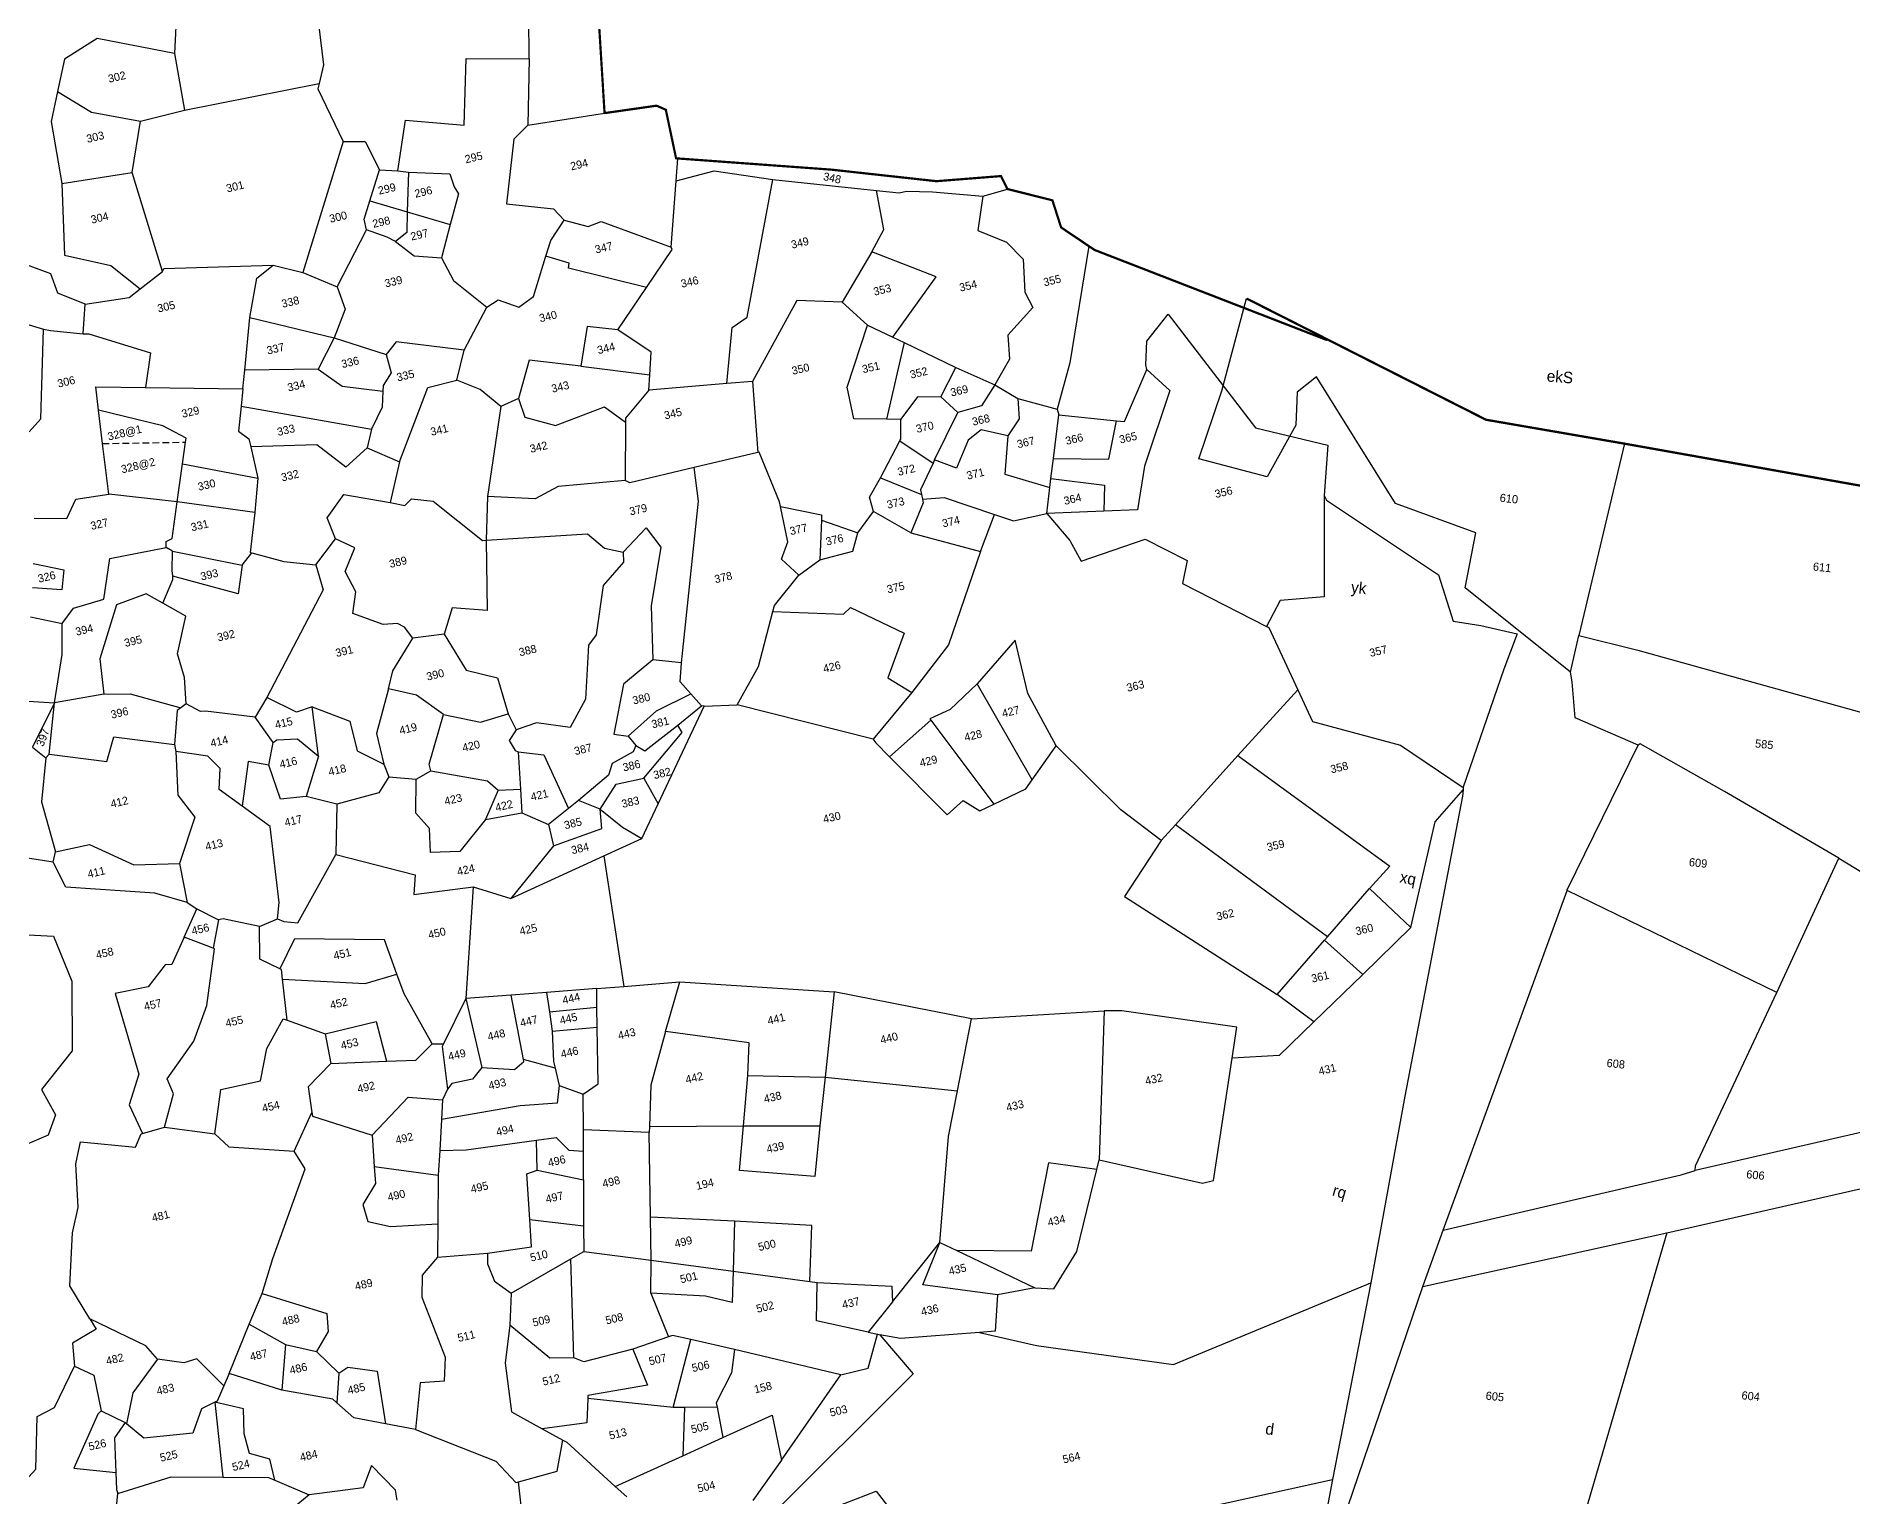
# Model space of a CAD drawing. Header units: metres. Extents: x 256890 to 259932, y 2184530 to 2188310.
# Drawn here: x 258252 to 259058, y 2186911 to 2187559 of the extents above; entities that cross this region are included whole.
import ezdxf

# ---------------------------------------------------------------- set-up
doc = ezdxf.new("R2010")
doc.units = ezdxf.units.M
doc.header["$LTSCALE"] = 0.3
doc.linetypes.add('DASHED', pattern=[0.75, 0.5, -0.25])
for name, color, linetype in [('POLY_PARCEL', 6, 'Continuous'), ('POLY_SUBPARCEL', 6, 'DASHED'), ('TEXT_MAPOUT', 7, 'Continuous'), ('TEXT_PARCEL', 7, 'Continuous'), ('V_BOUND_LINE', 7, 'Continuous')]:
    doc.layers.add(name, color=color, linetype=linetype)
doc.styles.add('TEXT_MAP', font='', dxfattribs={"height": 1.8})
doc.styles.get('TEXT_MAP').set_extended_font_data('Kruti Dev 050')

# ---------------------------------------------------------------- blocks, each defined once
blk = doc.blocks.new('kk')
at = {"layer": 'POLY_PARCEL'}
for points in [[(1888.93, 1140.84), (1865.17, 1158.42), (1867.03, 1170.52), (1849.18, 1176.27), (1830.8, 1203.33), (1826.72, 1199.75), (1826.72, 1192.52), (1820.86, 1180.96), (1805.76, 1184.36), (1810.19, 1199.45), (1814.82, 1219.84)], [(1898.8, 1191.33), (1890.43, 1148.97)], [(1888.93, 1140.84), (1890.43, 1148.97)], [(1890.43, 1148.97), (1903.52, 1146.23), (1966.88, 1131.25)], [(1904.39, 1125.42), (1890.37, 1130.88), (1889.38, 1138.77), (1888.93, 1140.84)], [(1890.08, 1093.05), (1890.13, 1093.19), (1904.39, 1125.42)], [(1949.31, 1102.45), (1923.67, 1116.05), (1904.81, 1125.76), (1904.39, 1125.42)], [(1936.92, 1072.55), (1949.31, 1102.45)], [(1949.31, 1102.45), (1958.28, 1097.44)], [(1865.92, 1017.59), (1890.08, 1093.05)], [(1936.92, 1072.55), (1890.08, 1093.05)], [(1920.51, 1032.85), (1920.61, 1033.85), (1936.92, 1072.55)], [(2022.12, 1060.48), (1949.52, 1040.7), (1920.51, 1032.85)], [(1865.92, 1017.59), (1917.49, 1031.79), (1920.51, 1032.85)], [(1914.87, 1019), (1966.04, 1032.74)], [(1861.93, 1005.12), (1914.87, 1019)], [(1914.87, 1019), (1896.61, 945.97)], [(1861.93, 1005.12), (1865.92, 1017.59)], [(1845.31, 949.3), (1861.93, 1005.12)]]:
    blk.add_lwpolyline(points, dxfattribs=at)
at = {"layer": 'V_BOUND_LINE', "const_width": 0.5}
for points in [[(1814.82, 1219.84), (1868.28, 1195.37), (1898.8, 1191.33)], [(1898.8, 1191.33), (1979.53, 1180.21)]]:
    blk.add_lwpolyline(points, dxfattribs=at)
at = {"layer": 'TEXT_MAPOUT', "style": 'TEXT_MAP'}
for s, rotation, p in [('ekS', 357.7104, (1881.18, 1204.27)), ('yk', 356.4253, (1840.13, 1156.35)), ('xq', 351.2579, (1853.23, 1093.38)), ('rq', 345.97, (1841.14, 1024.31)), ('d', 355.2385, (1828.61, 971.43))]:
    blk.add_text(s, height=2.5, rotation=rotation, dxfattribs=at).set_placement(p)
at = {"layer": 'TEXT_PARCEL', "style": 'TEXT_MAP'}
for s, p in [('610', (1871.92, 1177.54)), ('611', (1941.08, 1165.2)), ('585', (1929.94, 1125.97)), ('609', (1916.48, 1099.44)), ('608', (1900.19, 1054.77)), ('606', (1931.72, 1031.62)), ('604', (1932.59, 983.19)), ('605', (1876.58, 980.91))]:
    blk.add_text(s, height=1.8, rotation=356.4253, dxfattribs=at).set_placement(p)
blk = doc.blocks.new('ww')
at = {"layer": 'POLY_PARCEL'}
for points in [[(455, 597.93), (454.94, 596.87), (448.54, 574.83)], [(448.54, 574.83), (432.45, 582.15), (424.19, 579.35), (420.99, 572.6)], [(482.39, 580.65), (480.55, 564.65), (478.67, 560.77)], [(525.85, 555.23), (528, 564.6), (533.46, 566.18), (529.8, 576.3)], [(420.99, 572.6), (418.02, 566.36), (417.14, 552.25)], [(420.99, 572.6), (427.34, 566.32), (437.59, 561.79)], [(448.54, 574.83), (447.79, 561.94)], [(433.13, 550.99), (437.59, 561.79)], [(437.59, 561.79), (447.79, 561.94)], [(447.79, 561.94), (478.67, 560.77)], [(478.67, 560.77), (478.11, 559.63), (480.91, 546.85)], [(491.3, 537.57), (495.61, 548.27), (508.18, 544.1), (512.13, 558.61), (525.85, 555.23)], [(415.97, 524.68), (410.6, 528.45), (410.03, 533.05), (400.55, 539.44), (401.52, 553.41)], [(417.14, 552.25), (413.98, 536.46), (423.6, 531.79), (428.85, 525.13)], [(417.14, 552.25), (433.13, 550.99)], [(525.85, 555.23), (522.11, 540.77)], [(434.64, 527.76), (433.13, 550.99)], [(480.91, 546.85), (465.23, 520.23)], [(480.91, 546.85), (485.72, 545.66), (487.35, 538.76)], [(522.11, 540.77), (518.38, 538.47), (513.41, 524.72), (523.4, 521.13), (525.15, 518.09)], [(522.11, 540.77), (539.56, 539.44)], [(483.66, 532.46), (487.35, 538.76)], [(487.35, 538.76), (491.3, 537.57)], [(493.55, 536.69), (491.26, 528.1)], [(491.3, 537.57), (493.55, 536.69)], [(493.55, 536.69), (502.53, 534.18), (502.82, 531.16), (503.39, 529.37), (500.02, 523.09)], [(481.39, 526.26), (481.46, 528.7), (483.66, 532.46)], [(483.66, 532.46), (491.26, 528.1)], [(428.85, 525.13), (434.64, 527.76)], [(434.64, 527.76), (435.07, 528.37), (459.12, 523.39)], [(491.26, 528.1), (490.07, 523.64), (487.13, 522.21)], [(491.26, 528.1), (500.02, 523.09)], [(375.06, 526.51), (389.35, 521.13), (396.32, 526.73), (405.55, 521.37)], [(414.03, 518.29), (415.97, 524.68)], [(415.97, 524.68), (425.95, 523.81), (428.85, 525.13)], [(451.36, 513.16), (454.88, 521.45), (459.12, 523.39)], [(459.12, 523.39), (465.23, 520.23)], [(472.05, 515.35), (481.39, 526.26)], [(487.13, 522.21), (485.54, 523.57), (481.39, 526.26)], [(500.02, 523.09), (496.35, 516.26)], [(551.72, 520.9), (553.25, 525.71)], [(397.07, 499.65), (400.3, 501.88), (405.55, 521.37)], [(405.55, 521.37), (407.06, 520.65), (414.03, 518.29)], [(465.23, 520.23), (472.05, 515.35)], [(487.13, 522.21), (490.51, 518.12), (496.35, 516.26)], [(547.2, 506.68), (551.72, 520.9)], [(551.72, 520.9), (560.53, 521.12), (572.91, 516.15)], [(414.03, 518.29), (415.25, 518), (427.75, 510.6), (424.85, 503.32)], [(472.05, 515.35), (472.61, 510.04), (468.73, 504.3)], [(496.35, 516.26), (497.79, 510.66), (503.75, 503.13)], [(519.28, 511.24), (521.2, 514.36), (525.15, 518.09)], [(525.15, 518.09), (530.11, 515.51), (533.2, 515.94), (547.2, 506.68)], [(552.3, 473.93), (556.32, 485.89), (560.13, 487.4), (572.91, 516.15)], [(572.91, 516.15), (595.05, 508.38)], [(447.49, 501.93), (451.36, 513.16)], [(451.36, 513.16), (468.73, 504.3)], [(503.75, 503.13), (506.55, 504.13), (510.71, 501.47), (514.45, 503.02), (519.12, 510.99), (519.28, 511.24)], [(539.67, 499.14), (523.64, 507.43), (524, 508.44), (519.28, 511.24)], [(539.67, 499.14), (547.24, 506.09), (547.2, 506.68)], [(590.87, 495.23), (594.61, 499.47), (595.05, 508.38)], [(595.05, 508.38), (599.91, 506.67), (601.56, 506.67), (607.2, 505.22), (618.05, 501.63)], [(413.37, 500.74), (414.01, 506.05), (424.85, 503.32)], [(424.85, 503.32), (446.12, 497.94)], [(468.73, 504.3), (463.56, 498.34)], [(468.73, 504.3), (479.25, 497.99)], [(496.56, 494.9), (503.75, 503.13)], [(412.55, 493.26), (413.37, 500.74)], [(430.79, 489.25), (431.11, 490.08), (426.66, 493.99), (413.37, 500.74)], [(446.12, 497.94), (447.49, 501.93)], [(463.56, 498.34), (447.49, 501.93)], [(496.56, 494.9), (482.06, 500.22), (479.25, 497.99)], [(531.22, 491.38), (539.67, 499.14)], [(618.05, 501.63), (615.17, 494.38), (620.77, 490.29), (623.58, 485.77), (622.21, 478.44), (623.15, 474.67), (616.25, 469.93), (615.39, 464.55), (610.8, 459.7)], [(618.05, 501.63), (623.76, 501.9)], [(446.12, 497.94), (444.83, 494.24)], [(463.56, 498.34), (467.94, 493.38), (476.6, 490.16)], [(479.25, 497.99), (479.4, 493.69), (476.96, 491.39), (476.6, 490.16)], [(493.4, 488.72), (496.56, 494.9)], [(590.87, 495.23), (581.75, 485.72)], [(591.01, 475.43), (603.64, 486.36), (590.87, 495.23)], [(411.3, 481.82), (412.55, 493.26)], [(444.83, 494.24), (442.95, 488.86), (444.82, 486.71), (444.8, 484.87)], [(444.83, 494.24), (472.14, 482.41)], [(531.22, 491.38), (524.65, 493.65), (521.2, 485.35)], [(535.83, 479.83), (537.34, 484.74), (531.22, 491.38)], [(429.01, 484.67), (430.79, 489.25)], [(476.6, 490.16), (475.59, 486.65), (472.14, 482.41)], [(476.6, 473.83), (486.65, 488.62), (493.4, 488.72)], [(501.59, 480.68), (498, 485.42), (493.4, 488.72)], [(521.2, 485.35), (510.21, 489.3), (505.9, 481.47)], [(581.75, 485.72), (571.91, 488.45), (557.98, 473.08)], [(393.68, 480.46), (400.88, 478.74), (403.83, 482.47), (411.3, 481.82)], [(425.87, 476.61), (429.01, 484.67)], [(429.01, 484.67), (444.74, 477.59)], [(444.8, 484.87), (444.74, 477.59)], [(470.2, 478.57), (464.58, 475.44), (459.34, 481.86), (444.8, 484.87)], [(472.14, 482.41), (470.2, 478.57)], [(521.2, 485.35), (535.83, 479.83)], [(581.75, 485.72), (586.11, 479.39)], [(638.64, 485.15), (628.36, 460.61), (623.18, 451.13)], [(425.87, 476.61), (411.3, 481.82)], [(470.2, 478.57), (476.6, 473.83)], [(501.59, 480.68), (494.05, 461.66)], [(505.9, 481.47), (501.59, 480.68)], [(505.9, 481.47), (506.33, 477.09), (512.58, 473.65), (524.29, 475.23), (528.09, 470.78)], [(534.83, 476.55), (535.83, 479.83)], [(585.35, 457.84), (578.21, 459.65), (578.42, 466.9), (586.11, 479.39)], [(586.11, 479.39), (591.01, 475.43)], [(421.05, 467.25), (421.41, 468.54), (422.85, 468.83), (425.87, 476.61)], [(442.29, 470.26), (425.87, 476.61)], [(444.74, 477.59), (442.3, 470.3), (442.29, 470.26)], [(534.83, 476.55), (528.29, 471.6), (528.09, 470.78)], [(552.3, 473.93), (534.83, 476.55)], [(557.98, 473.08), (552.3, 473.93)], [(591.01, 475.43), (593.16, 473.69)], [(391.16, 470.59), (397.48, 467.64), (396.05, 463.34), (389.73, 465.35)], [(442.29, 470.26), (439.21, 461.76), (439.52, 461.59)], [(476.6, 473.83), (472.43, 465.43)], [(528.09, 470.78), (525, 457.99)], [(557.98, 473.08), (555.49, 457.23)], [(593.16, 473.69), (585.35, 457.84)], [(593.16, 473.69), (603.2, 465.56)], [(394.4, 456.02), (397.64, 458.74), (404.75, 459.17), (408.2, 467.72), (421.05, 467.25)], [(421.01, 460.62), (421.19, 461.88), (422.27, 466.04)], [(422.27, 466.04), (421.05, 467.25)], [(422.27, 466.04), (436.78, 459.36)], [(458.53, 460.29), (457.82, 465.31), (462.7, 469.55), (472.43, 465.43)], [(644.88, 455.19), (644.88, 456.26), (646.38, 461.36), (652.42, 466.17), (665.64, 436.74), (680.58, 429.21), (677.14, 418.4)], [(436.78, 459.36), (439.52, 461.59)], [(439.52, 461.59), (446.11, 458.03), (452.93, 455.66)], [(472.43, 465.43), (475.45, 464), (477.24, 465.08), (481.91, 463.5), (490.62, 452.27), (491.43, 452.17)], [(494.05, 461.66), (491.43, 452.17)], [(525, 457.99), (510.02, 460.15), (504.32, 458.71), (494.05, 461.66)], [(598.42, 459.87), (603.2, 465.56)], [(603.2, 465.56), (610.8, 459.7)], [(387.81, 459.1), (394.4, 456.02)], [(417.48, 455.2), (414.28, 458.15), (407.24, 457.22), (400.78, 446.31), (399.84, 438.34)], [(417.48, 455.2), (420.9, 459.87), (421.01, 460.62)], [(436.78, 459.36), (434.41, 453.33), (421.01, 460.62)], [(452.93, 455.66), (458.53, 460.29)], [(470.31, 434.59), (469.09, 437.39), (467.73, 438.53), (464.57, 439.11), (458.46, 443.06), (460.26, 447.65), (458.97, 452.68), (462.34, 457.34), (458.53, 460.29)], [(540.73, 457.25), (525.85, 457.27), (525, 457.99)], [(588.47, 457.05), (585.35, 457.84)], [(588.47, 457.05), (593.45, 461.18), (598.42, 459.87)], [(601.31, 455.58), (598.42, 459.87)], [(610.8, 459.7), (606.84, 455.79), (601.31, 455.58)], [(610.8, 459.7), (615.12, 455.51)], [(388.59, 439), (392.75, 449.2), (394.4, 456.02)], [(417.32, 431.98), (418.32, 437.86), (418.02, 443.36), (421.82, 451.19), (417.48, 455.2)], [(452.93, 455.66), (453.22, 449.81), (435.33, 429.17)], [(527.83, 415.23), (539.95, 449.7), (540.73, 457.25)], [(555.49, 457.23), (540.73, 457.25)], [(557.64, 444.22), (557.67, 445.32), (555.77, 457.23), (555.49, 457.23)], [(587.12, 452.38), (587.42, 452.73), (588.47, 457.05)], [(593.77, 446.45), (601.31, 455.58)], [(615.12, 455.51), (614.4, 450.99), (611.06, 447.86)], [(615.12, 455.51), (623.18, 451.13)], [(644.88, 455.19), (648.83, 449.37), (639.35, 434.15), (635.54, 424.96), (628.15, 426.41)], [(635.56, 445.55), (637.26, 444.95), (644.88, 455.19)], [(491.43, 452.17), (488.05, 436.77), (480.51, 439.14), (477.42, 433.83)], [(491.43, 452.17), (513.95, 448.31), (516.96, 444.25), (520.82, 442.45)], [(581.01, 445.31), (587.12, 452.38)], [(587.12, 452.38), (593.27, 445.82)], [(611.06, 447.86), (605.49, 450.61), (602.15, 448.97), (598.09, 443.47), (593.77, 446.45)], [(619.81, 440.53), (623.26, 449.84)], [(623.18, 451.13), (623.26, 449.84)], [(623.26, 449.84), (635.56, 445.55)], [(520.82, 442.45), (527.11, 446.56), (529.34, 441.59), (524.17, 429.22), (521.68, 417.32)], [(577.73, 438.3), (577.6, 441.64), (581.01, 445.31)], [(581.01, 445.31), (589.08, 439.51)], [(593.27, 445.82), (589.13, 440.63), (589.08, 439.51)], [(593.77, 446.45), (593.27, 445.82)], [(611.06, 447.86), (608.39, 439.68), (617.55, 434.4)], [(619.81, 440.53), (631.95, 437.52), (635.56, 445.55)], [(372.6, 443.9), (388.59, 439)], [(520.82, 442.45), (520.37, 440.23), (514.67, 436.17), (510.61, 425.76), (508.38, 423.93), (504.91, 412.25), (500.13, 406.82), (493, 409.57), (488.15, 409.11)], [(558.09, 428.29), (555.12, 432.66), (557.41, 436.13), (557.64, 444.22)], [(557.64, 444.22), (566.16, 440.27), (565.86, 439.16)], [(388.59, 439), (381.43, 430.48)], [(384.73, 428.11), (388.59, 439)], [(399.84, 438.34), (388.59, 439)], [(399.84, 438.34), (405.59, 437.05), (415.91, 431.36)], [(565.86, 439.16), (563.46, 430.52)], [(565.86, 439.16), (573.15, 434.44)], [(573.15, 434.44), (577.73, 438.3)], [(584.74, 431.73), (577.73, 438.3)], [(589.03, 438.46), (588.99, 437.62), (584.74, 431.73)], [(589.08, 439.51), (589.03, 438.46)], [(589.03, 438.46), (593.89, 437.73), (604.03, 431.41)], [(618.25, 436.31), (619.81, 440.53)], [(462.34, 424.74), (464.28, 428.47), (470.31, 434.59)], [(477.42, 433.83), (470.31, 434.59)], [(477.42, 433.83), (480.37, 424.81), (486.83, 421.51), (487.26, 413.04)], [(563.46, 430.52), (571.12, 430.71), (573.15, 434.44)], [(615.51, 428.9), (617.55, 434.4)], [(617.55, 434.4), (618.25, 436.31)], [(618.25, 436.31), (629.6, 432.11), (628.15, 426.41)], [(381.43, 430.48), (383.8, 427.46)], [(415.91, 431.36), (415.02, 430.97), (412.65, 423.65)], [(417.32, 431.98), (415.91, 431.36)], [(431.75, 425.44), (421.19, 429.39), (420.04, 429.53), (417.32, 431.98)], [(435.33, 429.17), (431.75, 425.44)], [(444.74, 424.75), (441.01, 424.46), (435.33, 429.17)], [(558.09, 428.29), (563.46, 430.52)], [(584.74, 431.73), (599.01, 424)], [(599.01, 424), (604.03, 431.41)], [(604.03, 431.41), (607.83, 429.04), (615.51, 428.9)], [(383.8, 427.46), (380.57, 418.06), (381.05, 406.39)], [(383.8, 427.46), (384.73, 428.11)], [(384.73, 428.11), (396.94, 423.52), (399.82, 428.54), (412.65, 423.65)], [(434.34, 418.98), (431.75, 425.44)], [(550.49, 421.66), (551.15, 422.89), (558.09, 428.29)], [(628.15, 426.41), (615.51, 428.9)], [(615.51, 428.9), (619.16, 421.77), (620.6, 416.67), (635.68, 418.18), (643.8, 411.28), (641.57, 406.55), (657.75, 392.73)], [(412.54, 422.06), (410.77, 412.44), (413.33, 406.75), (407.56, 397.39)], [(412.65, 423.65), (412.54, 422.06)], [(424.23, 406.65), (420.07, 411.49), (421.38, 416.04), (419.35, 419.38), (412.54, 422.06)], [(443.52, 413.62), (444.74, 424.75)], [(444.74, 424.75), (452.21, 419.65), (452.29, 412.83), (457.45, 408.48)], [(462.34, 424.74), (457.45, 415.62), (457.45, 408.48)], [(473.04, 416.27), (468.16, 421.87), (462.34, 424.74)], [(537.86, 403.1), (544.47, 410.39), (550.49, 421.66)], [(550.49, 421.66), (565.79, 417.41), (567.69, 418.53), (578.1, 410.08), (572.2, 401.18), (576.67, 396.74)], [(599.01, 424), (587.15, 405.25), (576.67, 396.74)], [(432.26, 414.28), (434.34, 418.98)], [(434.34, 418.98), (435.26, 419.37), (439.86, 418.5), (443.52, 413.62)], [(521.68, 417.32), (514.01, 413.53), (509.3, 403.12), (512.38, 401.94)], [(527.83, 415.23), (521.68, 417.32)], [(677.14, 418.4), (671.85, 396.23), (662.08, 397.73), (657.75, 392.73)], [(677.14, 418.4), (677.43, 417.25), (698.06, 395.11), (698.85, 384.2), (704.67, 381.83), (712.21, 378.1), (707.47, 371.1), (692.43, 347.36), (692.4, 347.26)], [(432.26, 414.28), (427.87, 416.11), (424.23, 406.65)], [(438.79, 405.45), (433.05, 406.24), (432.26, 414.28)], [(443.52, 413.62), (438.79, 405.45)], [(467.37, 404.6), (467.37, 406.18), (473.04, 416.27)], [(473.04, 416.27), (480.8, 412.68), (487.26, 413.04)], [(487.26, 413.04), (488.15, 409.11)], [(528.29, 407.92), (526.59, 411.11), (527.83, 415.23)], [(380, 404.23), (369.16, 408.64), (368.14, 408.37)], [(488.15, 409.11), (486.12, 407.15), (486.91, 404.69), (487.5, 404.23)], [(380, 404.23), (381.05, 406.39)], [(381.05, 406.39), (388.84, 406.26), (397.48, 399.52), (407.56, 397.39)], [(426.12, 380.17), (427.34, 383.72), (429.3, 400.76), (424.23, 406.65)], [(445.09, 402.23), (438.79, 405.45)], [(457.88, 405.46), (454.82, 402.49), (445.09, 402.23)], [(457.45, 408.48), (457.88, 405.46)], [(457.88, 405.46), (463.7, 403.52)], [(463.7, 403.52), (467.37, 404.6)], [(467.37, 404.6), (479.29, 399.5), (481.08, 396.85)], [(512.38, 401.94), (519.84, 406), (528.29, 407.92)], [(515.41, 385.57), (530.53, 404.54)], [(523.77, 401.78), (529.99, 404.76)], [(529.99, 404.76), (528.29, 407.92)], [(530.53, 404.54), (529.99, 404.76)], [(530.53, 404.54), (537.86, 403.1)], [(407.24, 388.46), (400.62, 392.19), (381.44, 398.14), (380, 404.23)], [(445.09, 402.23), (442.24, 391.27)], [(476.8, 391.15), (469.54, 385.48), (463.08, 386.77), (464.08, 392.08), (461.86, 396.1), (463.7, 403.52)], [(487.5, 404.23), (486.02, 395.96)], [(487.5, 404.23), (492.95, 402.25), (495.56, 389.23)], [(512.38, 401.94), (513.56, 399.49)], [(513.56, 399.49), (515.26, 397.85), (523.77, 401.78)], [(513.62, 391.96), (524.36, 399.92), (523.77, 401.78)], [(565.8, 388.53), (537.86, 403.1)], [(605.48, 377.57), (602.01, 390.52), (602.02, 402.79), (591.42, 395.26)], [(407.56, 397.39), (407.24, 388.46)], [(481.08, 396.85), (476.8, 391.15)], [(481.08, 396.85), (486.02, 395.96)], [(513.56, 399.49), (512.64, 398.25), (507.4, 396.81), (506.03, 394.45), (498.17, 390.46)], [(576.67, 396.74), (565.8, 388.53)], [(486.02, 395.96), (485.08, 390.69)], [(591.42, 395.26), (584.21, 391.01), (579.24, 390.03), (579.38, 389.69)], [(598.49, 371.36), (591.42, 395.26)], [(657.75, 392.73), (658.19, 392.36), (661.26, 377.3)], [(365.35, 391.22), (376.22, 388.02), (377.92, 377.22), (374.32, 362), (365.66, 355.11), (367.36, 348.89), (364.7, 344.79), (359.13, 343.84), (352.9, 345.82)], [(407.24, 388.46), (408.99, 386.55)], [(426.12, 380.17), (427.36, 379.32), (430.37, 378.28), (442.24, 391.27)], [(442.24, 391.27), (458.54, 382.7), (457.23, 378.44), (470.59, 377)], [(476.8, 391.15), (485.08, 390.69)], [(485.08, 390.69), (490.31, 386.76)], [(495.56, 389.23), (490.31, 386.76)], [(498.17, 390.46), (495.56, 389.23)], [(502.43, 387.45), (498.17, 390.46)], [(502.43, 387.45), (507.21, 392.03), (513.62, 391.96)], [(513.62, 391.96), (515.41, 385.57)], [(565.8, 388.53), (566.11, 387.68), (568.44, 383.86)], [(568.44, 383.86), (579.38, 389.69)], [(579.38, 389.69), (588.82, 368.03)], [(404.8, 381.05), (408.99, 386.55)], [(408.99, 386.55), (413.18, 383.08)], [(490.31, 381.85), (501.77, 383.13), (502.43, 387.45)], [(490.31, 386.76), (490.31, 381.85)], [(502.43, 387.45), (506.42, 382.34), (510.03, 378.82)], [(510.03, 378.82), (515.41, 385.57)], [(404.8, 381.05), (400.67, 375.69), (399.17, 376.01), (394.32, 372.02), (386.73, 372.28), (387.71, 353.44), (384.02, 347.26), (385.41, 340.26)], [(410.54, 377.12), (404.8, 381.05)], [(413.18, 383.08), (410.54, 377.12)], [(421.8, 379.45), (414.27, 382.99), (413.18, 383.08)], [(421.8, 379.45), (426.12, 380.17)], [(490.31, 381.85), (478.25, 372.52)], [(568.44, 383.86), (578.05, 368.14), (582.31, 370.43), (585.38, 367.29), (588.82, 368.03)], [(390.57, 340.5), (394.3, 347.31), (393.71, 350.91), (401.5, 357.78), (406.17, 364.89), (410.82, 376.93), (410.54, 377.12)], [(424.06, 369.16), (420.16, 372.32), (421.8, 379.45)], [(470.59, 377), (463.22, 352.97)], [(470.59, 377), (478.25, 372.52)], [(478.25, 372.52), (500.79, 376.99)], [(500.79, 376.99), (498.39, 347.38)], [(500.79, 376.99), (510.03, 378.82)], [(598.49, 371.36), (605.48, 377.57)], [(623.56, 351.39), (616.34, 360.21), (605.48, 377.57)], [(661.26, 377.3), (644.74, 366)], [(661.26, 377.3), (662.85, 369.53), (680.88, 359.8), (692.4, 347.26)], [(449.4, 361.9), (448.48, 370.03), (428.79, 374.93), (424.06, 369.16)], [(424.09, 366.75), (424.35, 368.92), (424.06, 369.16)], [(588.82, 368.03), (596.64, 369.71), (598.49, 371.36)], [(422.97, 357.52), (424.09, 366.75)], [(424.09, 366.75), (441.94, 361.54), (449.4, 361.9)], [(627.47, 354.1), (644.74, 366)], [(644.74, 366), (672.26, 333.93), (666.66, 330.05)], [(453.46, 344.8), (449.92, 357.19), (449.4, 361.9)], [(401.24, 336.46), (404.84, 345.82), (413.98, 345.68), (417.05, 352.42), (422.16, 358.05), (422.97, 357.52)], [(422.97, 357.52), (430.61, 352.55)], [(430.61, 352.55), (430.28, 345.81)], [(430.61, 352.55), (442.36, 352.59), (442.61, 343.39)], [(463.22, 352.97), (455.97, 344.23)], [(463.22, 352.97), (463.15, 337.04)], [(473.33, 351.36), (463.22, 352.97)], [(472.66, 336.67), (473.33, 351.36)], [(481.19, 350.08), (473.33, 351.36)], [(623.56, 351.39), (612.61, 341.08), (640.91, 311.7)], [(627.47, 354.1), (623.56, 351.39)], [(654.91, 321.68), (627.47, 354.1)], [(481.19, 350.08), (480.78, 345.73)], [(492.38, 348.38), (481.19, 350.08)], [(491.4, 344.26), (492.38, 348.38)], [(492.38, 348.38), (498.39, 347.38)], [(498.39, 347.38), (510.87, 345.52)], [(692.4, 347.26), (692.24, 346.78)], [(430.28, 345.81), (424.13, 341.82), (423.61, 336.04)], [(430.28, 345.81), (442.61, 343.39)], [(442.61, 343.39), (449.07, 342.12), (453.46, 344.8)], [(453.46, 344.8), (455.97, 344.23)], [(455.97, 344.23), (455.52, 343.69), (454.48, 334.13)], [(480.78, 345.73), (480.37, 341.39)], [(480.78, 345.73), (491.4, 344.26)], [(490.45, 339.9), (491.4, 344.26)], [(505.18, 335.37), (510.87, 345.52)], [(510.87, 345.52), (544.12, 335.31)], [(692.24, 346.78), (691.79, 345.43), (663.61, 282.84), (646.43, 243.78)], [(673.62, 319.39), (684.47, 341.28), (692.24, 346.78)], [(364.29, 302.46), (361.63, 310.7), (364.97, 322.15), (367.52, 327.38), (369.29, 337.07), (371.45, 341.68), (383.23, 337.63), (385.13, 340.24), (385.41, 340.26)], [(385.41, 340.26), (390.57, 340.5)], [(390.57, 340.5), (401.24, 336.46)], [(480.37, 341.39), (479.13, 334.65), (479.13, 333.08)], [(480.37, 341.39), (490.45, 339.9)], [(483.91, 325.98), (487.71, 327.42), (490.45, 339.9)], [(401.24, 336.46), (403.66, 332.89), (417.68, 328.54)], [(417.68, 328.54), (423.61, 336.04)], [(423.61, 336.04), (423.54, 335.21), (435.58, 327.95)], [(463.15, 337.04), (460.47, 335.01), (455.69, 335.11), (454.48, 334.13)], [(463.15, 337.04), (470.16, 334.91), (472.65, 336.22), (472.66, 336.67)], [(479.13, 333.08), (472.66, 336.67)], [(505.18, 335.37), (499.16, 324.41), (496.71, 315.45)], [(520.93, 321.48), (522.86, 328.57), (505.18, 335.37)], [(544.12, 335.31), (537.73, 317.14)], [(572.8, 322.26), (544.12, 335.31)], [(435.58, 327.95), (445.47, 334.36), (452.84, 332.01)], [(452.84, 332.01), (451.58, 327.81)], [(454.48, 334.13), (452.84, 332.01)], [(479.13, 333.08), (479.13, 329.09)], [(403.28, 299.07), (407.46, 306.15), (419.18, 324.09), (417.68, 328.54)], [(435.58, 327.95), (434.44, 321)], [(451.58, 327.81), (449.58, 321.09)], [(479.13, 329.09), (477.75, 325.35), (469.5, 326.66), (451.58, 327.81)], [(479.13, 329.09), (483.91, 325.98)], [(654.91, 321.68), (666.66, 330.05)], [(666.66, 330.05), (673.62, 319.39)], [(482.14, 318.12), (483.91, 325.98)], [(434.44, 321), (433.82, 317.18), (429.95, 313.26), (430.15, 309.3), (434.86, 307.01), (445.38, 305.17)], [(434.44, 321), (447.98, 315.75)], [(449.58, 321.09), (447.98, 315.75)], [(449.58, 321.09), (455.44, 319.89), (471.28, 318.31)], [(517.32, 310.71), (520.93, 321.48)], [(520.93, 321.48), (537.73, 317.14)], [(566, 307.24), (572.8, 322.26)], [(572.8, 322.26), (602.24, 317.07)], [(640.91, 311.7), (654.12, 321.12)], [(654.12, 321.12), (654.91, 321.68)], [(654.12, 321.12), (660.74, 311.63)], [(673.62, 319.39), (660.74, 311.63)], [(447.98, 315.75), (445.38, 305.17)], [(469.92, 311.72), (471.28, 318.31)], [(471.28, 318.31), (475.73, 317.86), (477.89, 314.46), (481.03, 313.48)], [(481.03, 313.48), (482.14, 318.12)], [(496.35, 314.13), (482.14, 318.12)], [(496.71, 315.45), (496.35, 314.13)], [(496.71, 315.45), (517.32, 310.71)], [(537.73, 317.14), (534.08, 306.75)], [(537.73, 317.14), (566, 307.24)], [(602.24, 317.07), (593.4, 284.74)], [(627.75, 300.11), (630.4, 306.66), (606.11, 316.22), (602.24, 317.07)], [(465.7, 301.29), (467.43, 311.46), (469.92, 311.72)], [(469.92, 311.72), (479.54, 307.21)], [(479.54, 307.21), (481.03, 313.48)], [(492.23, 295.58), (496.35, 314.13)], [(534.08, 306.75), (530.29, 295.95), (514.12, 301.12), (517.32, 310.71)], [(517.32, 310.71), (534.08, 306.75)], [(647.54, 303.82), (640.91, 311.7)], [(660.74, 311.63), (647.54, 303.82)], [(479.54, 307.21), (477.17, 297.15)], [(554.21, 275.02), (561.67, 297.68), (566, 307.24)], [(364.29, 302.46), (365.14, 299.84), (359.25, 298.01), (358.46, 292.9)], [(376.99, 290.09), (375.16, 293.62), (364.29, 302.46)], [(445.38, 305.17), (443.6, 297.88)], [(647.54, 303.82), (638.19, 298.28), (627.75, 300.11)], [(398.9, 292.97), (403.28, 299.07)], [(403.28, 299.07), (416.44, 291.28), (415.79, 287.29), (412.18, 283.56)], [(454.73, 296.12), (464.68, 295.27), (465.7, 301.29)], [(465.7, 301.29), (477.17, 297.15)], [(614.81, 274.27), (617.3, 274.3), (627.75, 300.11)], [(443.6, 297.88), (439.27, 294.72), (438.03, 289.95), (440.06, 275.61), (438.55, 270.44), (433.25, 271.3), (429.78, 261.35)], [(443.6, 297.88), (454.73, 296.12)], [(454.73, 296.12), (454.14, 293.84), (454.79, 289.65), (457.8, 286.18)], [(477.17, 297.15), (475.85, 291.55)], [(490.12, 286.09), (492.23, 295.58)], [(510.41, 290.34), (492.23, 295.58)], [(337.81, 267.72), (344.66, 272.35), (347.67, 283.86), (351.93, 284.91), (358.46, 292.9)], [(358.46, 292.9), (362.26, 289.89), (362, 281.78)], [(376.99, 290.09), (369.85, 284.07), (366.89, 277.6)], [(390.11, 280.83), (385.63, 288.16), (382.55, 287.96), (376.99, 290.09)], [(391.94, 283.27), (398.9, 292.97)], [(398.9, 292.97), (405.77, 286.67)], [(457.8, 286.18), (472.67, 290.61)], [(468.17, 268.77), (472.67, 290.61)], [(472.67, 290.61), (475.85, 291.55)], [(475.85, 291.55), (490.12, 286.09)], [(510.41, 290.34), (507.5, 279.44)], [(523.74, 273.23), (527.1, 285.37), (510.41, 290.34)], [(405.77, 286.67), (402.55, 276.86)], [(405.77, 286.67), (412.18, 283.56)], [(457.8, 286.18), (455.84, 279.25)], [(488.34, 278.92), (490.12, 286.09)], [(490.12, 286.09), (507.5, 279.44)], [(592.39, 282.77), (582.14, 286.74), (573.78, 268.36), (557.54, 272.33)], [(391.94, 283.27), (390.11, 280.83)], [(402.55, 276.86), (391.94, 283.27)], [(412.18, 283.56), (415.92, 277.67)], [(583.76, 265.92), (592.39, 282.77)], [(592.39, 282.77), (593.4, 284.74)], [(593.4, 284.74), (614.81, 274.27)], [(362, 281.78), (361.08, 281.19), (353.03, 270.59), (362.01, 267.47)], [(362, 281.78), (366.6, 277.97)], [(366.6, 277.97), (363.53, 275.16), (362.01, 267.47)], [(366.89, 277.6), (366.6, 277.97)], [(390.11, 280.83), (387.88, 277.84), (387.31, 277.72)], [(415.92, 277.67), (418.21, 278.49), (424.43, 276.07), (423.54, 264.13)], [(455.84, 279.25), (452.83, 271.2), (451.69, 260.23), (457.57, 254.9)], [(468.17, 268.77), (462.93, 269.94), (455.84, 279.25)], [(507.5, 279.44), (505.69, 272.64), (500.19, 275.39), (488.34, 278.92)], [(488.34, 278.92), (489.98, 268.44)], [(507.5, 279.44), (523.74, 273.23)], [(387.31, 277.72), (384.02, 276.99), (380.88, 272.08), (369.88, 273.59), (366.89, 277.6)], [(387.31, 277.72), (385.17, 260.89)], [(396.39, 257.52), (396.4, 262.38), (392.27, 264.73), (392.08, 269.25), (393.26, 274.75), (387.31, 277.72)], [(413.99, 271.22), (413.26, 272.24), (402.55, 276.86)], [(415.92, 277.67), (413.99, 271.22)], [(540.79, 264.43), (554.21, 275.02)], [(564.16, 260.56), (548.32, 266.58), (554.21, 275.02)], [(554.21, 275.02), (557.54, 272.33)], [(423.54, 264.13), (416.93, 267.07), (413.99, 271.22)], [(533.91, 259.06), (523.18, 264.23), (525.31, 272.62)], [(523.74, 273.23), (525.31, 272.62)], [(525.31, 272.62), (541.44, 267.96), (540.79, 264.43)], [(557.54, 272.33), (572.69, 260.1)], [(362.01, 267.47), (361.28, 263.75), (361.35, 262.76)], [(481.53, 267.62), (470.13, 267.39), (468.17, 268.77)], [(481.53, 267.62), (482.84, 258.98), (469.28, 259.77), (469.12, 259.18)], [(489.98, 268.44), (481.53, 267.62)], [(487.29, 252.73), (494.7, 266.7)], [(494.7, 266.7), (490.95, 268.54), (489.98, 268.44)], [(503.72, 262.25), (494.7, 266.7)], [(576.75, 258.92), (583.76, 265.92)], [(357.6, 251.93), (361.35, 262.76)], [(361.35, 262.76), (373.86, 263.67), (385.17, 260.89)], [(429.78, 261.35), (423.54, 264.13)], [(503.72, 262.25), (501.89, 257.28), (496.98, 251.52), (496.94, 250.51)], [(525.67, 251.18), (503.72, 262.25)], [(540.79, 264.43), (533.91, 259.06)], [(385.17, 260.89), (395.14, 258.44), (396.39, 257.52)], [(396.39, 257.52), (403.13, 252.55)], [(429.78, 261.35), (445.74, 250.25), (449.01, 244.5), (449.6, 244.52)], [(469.12, 259.18), (467.65, 253.91), (457.57, 254.9)], [(487.29, 252.73), (469.12, 259.18)], [(536.33, 257.91), (541.57, 247.63), (502.52, 223.61), (498.73, 221.58)], [(525.67, 251.18), (532.02, 251.24), (535.8, 258.17)], [(533.91, 259.06), (535.8, 258.17)], [(535.8, 258.17), (536.33, 257.91)], [(558.24, 253.26), (540.66, 256.04), (536.33, 257.91)], [(564.16, 260.56), (561.74, 252.71), (558.24, 253.26)], [(572.69, 260.1), (564.16, 260.56)], [(572.69, 260.1), (576.75, 258.92)], [(422.15, 246.84), (422.29, 249.06), (418.29, 255.74), (415.35, 251.29), (403.13, 252.55)], [(457.57, 254.9), (461.48, 251.35)], [(558.24, 253.26), (570.02, 247.4), (599.02, 236.18), (646.43, 243.78)], [(403.13, 252.55), (398.67, 250.39), (398.02, 243.78)], [(449.6, 244.52), (458.64, 244.82), (461.48, 251.35)], [(461.48, 251.35), (462.23, 250.68), (470.52, 238.5)], [(489.79, 252.16), (486.93, 241.7)], [(489.79, 252.16), (487.29, 252.73)], [(496.94, 250.51), (489.79, 252.16)], [(496.94, 250.51), (496.65, 243.6)], [(508.28, 235.59), (525.67, 251.18)], [(496.65, 243.6), (508.61, 245.93), (508.28, 235.59)], [(454.15, 210.88), (447.47, 227.13), (449.6, 244.52)], [(470.52, 238.5), (486.93, 241.7)], [(486.93, 241.7), (496.65, 243.6)], [(646.43, 243.78), (627.87, 202.74)], [(470.52, 238.5), (472.5, 235.6)], [(508.28, 235.59), (499.9, 228.26)], [(522.43, 193.41), (522.1, 194.55), (513.85, 207.77), (515.03, 222.17), (527.41, 223.87), (536.3, 204.23)], [(536.3, 204.23), (627.87, 202.74)], [(627.87, 202.74), (605.01, 151.53)]]:
    blk.add_lwpolyline(points, dxfattribs=at)
at = {"layer": 'POLY_SUBPARCEL', "ltscale": 10}
blk.add_lwpolyline([(412.55, 493.26), (430.79, 489.25)], dxfattribs=at)
at = {"layer": 'V_BOUND_LINE', "const_width": 0.5}
for points in [[(546.83, 580.13), (543.01, 559.39), (539.56, 539.44)], [(539.56, 539.44), (551.34, 538.36), (553.14, 536.99), (552.86, 525.83), (553.25, 525.71)], [(553.25, 525.71), (586.3, 515.27), (608.64, 507.3), (623.04, 505.06), (623.76, 501.9)], [(623.76, 501.9), (633.02, 497.09), (633.52, 490.7), (638.64, 485.15)], [(638.64, 485.15), (639.72, 484), (685.86, 452.23)]]:
    blk.add_lwpolyline(points, dxfattribs=at)
at = {"layer": 'TEXT_PARCEL', "style": 'TEXT_MAP'}
for s, p in [('302', (432.73, 571.8)), ('303', (424.87, 559.79)), ('304', (421.63, 541.89)), ('301', (452.89, 541.69)), ('299', (485.99, 533.3)), ('295', (506.62, 535.65)), ('300', (473.87, 529.68)), ('296', (493.81, 530.73)), ('298', (483.05, 526.33)), ('294', (529.32, 528.62)), ('297', (490.72, 521.58)), ('305', (431.59, 519)), ('338', (458.99, 513.58)), ('339', (482.61, 512.67)), ('347', (530.38, 509.16)), ('306', (405.81, 507.77)), ('337', (453.32, 504.12)), ('336', (468.94, 497.27)), ('340', (514.63, 497.02)), ('346', (547.39, 497.2)), ('349', (573.55, 500.02)), ('328@1', (414.05, 493.59)), ('329', (431.41, 494.7)), ('334', (455.94, 494.95)), ('335', (480.35, 491.5)), ('328@2', (415.28, 485.71)), ('333', (451.37, 485.77)), ('344', (525.67, 487.02)), ('353', (589.13, 485.47)), ('343', (513.63, 480.98)), ('354', (608.14, 481.88)), ('330', (431.16, 477.91)), ('341', (484.92, 477.83)), ('355', (626.79, 478.67)), ('327', (405.66, 474.91)), ('332', (449.89, 475.62)), ('350', (567.14, 472.39)), ('331', (427.54, 469.4)), ('342', (505.78, 468.93)), ('345', (536.9, 469.27)), ('351', (582.63, 469.08)), ('326', (391.4, 466.11)), ('352', (592.81, 465.42)), ('393', (427.09, 458.13)), ('369', (600.74, 459.4)), ('394', (396.86, 452.56)), ('370', (591.31, 453.23)), ('368', (603.96, 451.88)), ('395', (406.96, 447.56)), ('389', (469.04, 451.08)), ('379', (524.32, 450.08)), ('392', (427.58, 443.95)), ('372', (585.04, 444.79)), ('367', (612.61, 444.63)), ('371', (599.96, 440.38)), ('366', (623.39, 442.84)), ('365', (635.24, 440.33)), ('377', (558.36, 437.42)), ('373', (580.98, 438.16)), ('396', (400.27, 432.58)), ('391', (452.66, 434.39)), ('376', (565.71, 433.27)), ('374', (592.12, 431.2)), ('378', (539.41, 430.82)), ('364', (619.89, 429.8)), ('390', (471.33, 424.5)), ('388', (492.82, 425.01)), ('356', (653.3, 423.46)), ('414', (420.59, 421.15)), ('415', (435.67, 421.84)), ('375', (576.61, 419.65)), ('412', (395.59, 413.06)), ('416', (434.61, 412.93)), ('419', (462.59, 414.12)), ('418', (444.93, 408.77)), ('420', (475.46, 407.06)), ('380', (515.18, 408.56)), ('426', (558.51, 405.6)), ('411', (386.9, 398.91)), ('413', (414.1, 398.82)), ('417', (432.68, 399.95)), ('387', (499.78, 400.52)), ('381', (518.08, 402.36)), ('423', (468.77, 396.3)), ('386', (509.55, 394.42)), ('422', (479.57, 392.27)), ('421', (487.88, 392.76)), ('382', (515.85, 391.15)), ('383', (507.42, 386.5)), ('427', (595.33, 386.53)), ('385', (493.72, 384.83)), ('428', (585.86, 383.25)), ('363', (623.94, 385.66)), ('458', (384.53, 380.8)), ('456', (406.71, 381.07)), ('424', (467.88, 380.24)), ('384', (493.98, 378.99)), ('429', (574.76, 380)), ('357', (678.88, 380.66)), ('430', (550.69, 372.69)), ('457', (392.37, 367.01)), ('451', (436.48, 368.28)), ('450', (458.26, 367.9)), ('425', (478.45, 363.96)), ('455', (409.33, 359.12)), ('452', (433.15, 357.63)), ('358', (664.3, 357.23)), ('453', (433.4, 348.25)), ('444', (484.25, 346.63)), ('448', (465.99, 342.56)), ('447', (473.8, 343.87)), ('445', (482.61, 342.36)), ('359', (646.33, 343.5)), ('454', (412.91, 338.6)), ('492', (434.76, 337.89)), ('449', (456.31, 340.26)), ('446', (481.08, 334.93)), ('443', (494.56, 336.03)), ('493', (463.63, 331.79)), ('441', (528.06, 331.5)), ('362', (631.71, 330.96)), ('492', (440.47, 324.71)), ('494', (462.9, 321.25)), ('442', (507.06, 322.88)), ('440', (551.74, 321.45)), ('481', (383.11, 320.39)), ('360', (661.38, 320.5)), ('438', (523.19, 314.56)), ('490', (435.77, 312.66)), ('495', (454.36, 310.09)), ('496', (472.63, 311.84)), ('361', (649.25, 312.44)), ('497', (470.25, 304)), ('498', (483.47, 304.44)), ('439', (521.17, 303.46)), ('194', (503.85, 299.09)), ('433', (575.77, 300.11)), ('432', (607.54, 298.68)), ('489', (424, 294.86)), ('482', (365.65, 291.46)), ('488', (406.16, 290.88)), ('510', (463.82, 292.03)), ('431', (646.02, 291.83)), ('487', (397.35, 284.89)), ('499', (496.14, 287.56)), ('483', (375.14, 282.26)), ('500', (514.26, 282.48)), ('486', (405.33, 279.87)), ('511', (443.78, 278.22)), ('509', (460.97, 277.68)), ('501', (495.5, 279.49)), ('526', (357.38, 273.63)), ('485', (416.98, 272.47)), ('508', (477.05, 274.36)), ('434', (578.88, 272.84)), ('502', (510.64, 269.07)), ('525', (372.42, 267.49)), ('512', (460.07, 264.26)), ('437', (529.61, 265.49)), ('435', (554.69, 267.29)), ('524', (387.73, 261.69)), ('484', (403.06, 260.29)), ('507', (484.41, 263.16)), ('436', (546.52, 259.86)), ('506', (493.46, 259.45)), ('158', (505.99, 251.56)), ('513', (471.85, 248.99)), ('505', (490.1, 246.08)), ('503', (521.32, 242.54)), ('504', (488.44, 232.81)), ('564', (569.85, 220.19))]:
    blk.add_text(s, height=1.8, dxfattribs=at).set_placement(p)
for s, rotation, p in [('348', 334.3784, (583.81, 513.48)), ('397', 55.5964, (383.8, 429.91))]:
    blk.add_text(s, height=1.8, rotation=rotation, dxfattribs=at).set_placement(p)
blk = doc.blocks.new('QQ')
for name, p, xscale, yscale, zscale, rotation in [('ww', (257713.61, 2186242.53), 1.974590851770088, 1.974590851770088, 1.974590851770088, 13.36272450846173), ('kk', (255016.53, 2185117.12), 2.026736699578083, 2.026736699578083, 2.026736699578083, 357.7453121085939)]:
    blk.add_blockref(name, p, dxfattribs=dict(xscale=xscale, yscale=yscale, zscale=zscale, rotation=rotation))

msp = doc.modelspace()

# ---------------------------------------------------------------- block references
msp.add_blockref('QQ', (0, 0))

doc.saveas('drawing.dxf')
